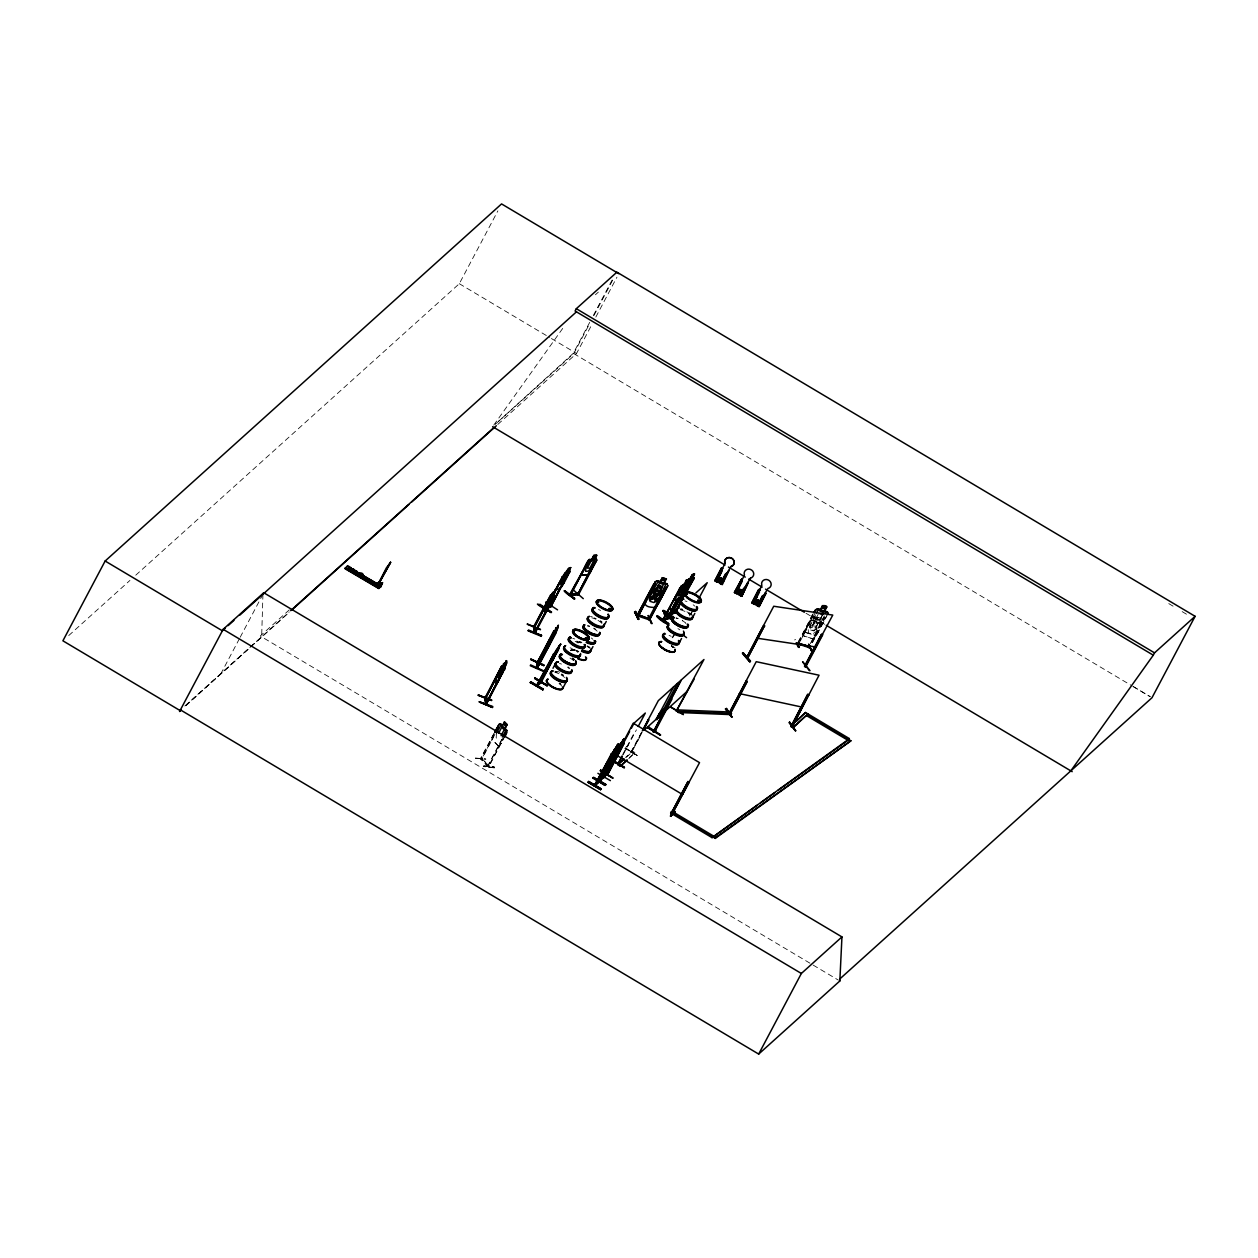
<?xml version="1.0" encoding="UTF-8"?>
<svg xmlns="http://www.w3.org/2000/svg" width="1258" height="1258" viewBox="0 0 1258 1258"><rect width="100%" height="100%" fill="white"/><g stroke="black" fill="none" stroke-linecap="round" stroke-linejoin="round"><path stroke-width="0.75" stroke-dasharray="5 3.75" d="M262.953 594.248L261.648 636.815L185.288 706.273M496.533 733.257L496.171 737.754L498.624 740.286M810.199 620.273L809.303 624.613L810.089 620.32M804.255 631.658C797.824 651.99 812.479 610.334 814.146 612.803M818.471 631.831L814.995 635.306L805.324 632.412L806.236 628.072M805.497 632.318L806.268 628.151M483.748 765.965L494.174 766.861L494.252 767.836M483.717 765.855L494.158 766.908M493.451 734.971L492.177 739.798L498.451 746.183L501.329 743.116L498.451 746.183M493.561 735.049L492.413 739.751L498.451 745.978M641.753 731.967L631.076 751.875L632.475 750.963M220.716 674.036L239.272 638.97M240.184 637.256L262.041 595.977M135.77 575.173L459.312 283.71L497.885 210.857M589.703 322.363L573.302 353.309L495.51 424.088M593.336 315.475L612.473 279.355M495.526 424.088L573.774 353.592L589.373 324.139M593.965 315.475L613.228 279.087M497.791 424.433L576.541 353.482L591.244 325.728M595.836 317.063L616.955 277.169M475.382 758.26L485.792 759.187M493.828 733.603L480.399 758.7L488.387 766.971L505.213 734.971M494.19 733.634L480.839 758.826L488.67 766.924L505.574 735.002M481.043 758.92L481.5 757.63M481.012 759.439L481.688 758.291C480.603 756.089 483.182 760.099 481.295 759.628L494.551 734.342M494.913 734.373L481.657 759.659M501.816 739.264L487.569 766.216L488.481 764.927M487.947 766.169L503.955 735.946M482.097 758.826L488.796 765.635L488.246 766.861M488.23 765.053L489.378 765.76L488.686 766.893M672.118 637.869L674.823 632.743M675.263 632.994L672.543 638.12L675.452 632.821M689.526 615.933L693.142 609.108M690.862 614.486L693.583 609.359M622.679 754.548L634.614 732.172M623.103 754.816L636.422 729.829M641.218 733.32L631.186 751.922M642.178 732.219L631.579 752.221L641.643 733.587M628.78 758.668L634.944 752.599L632.522 751.152L625.478 757.505M625.195 748.258L637.602 755.696L624.911 748.589L637.57 755.744L625.415 747.818M798.154 642.052L812.385 615.178M798.28 642.319L813.234 614.234M804.444 631.768L809.979 621.31L811.913 620.351M798.39 644.08L813.517 615.524M800.308 640.982L814.539 614.108M815.514 614.91L813.973 617.835L814.366 621.609L818.219 622.789L821.946 620.273L824.273 615.87M818.596 613.432L812.008 626.169L815.844 627.317L822.496 614.753M822.701 614.659L818.644 622.364L819.996 624.298L816.128 631.626L812.401 634.142L808.564 632.994L808.171 629.236L812.039 621.908L814.791 621.216L816.882 617.285L823.298 619.376L824.006 621.2M810.231 643.781L824.462 616.907M811.237 642.366L824.588 617.175M812.243 642.461L825.594 617.253M812.385 642.712L826.616 615.838M813.155 638.922L803.626 635.856L813.155 638.922L816.599 635.369L828.063 613.558M493.749 425.125L563.804 326.876M814.917 635.07L818.298 631.689M813.093 638.687L816.473 635.306M822.307 623.952L818.989 627.569L822.48 624.11M68.734 635.557L129.936 580.425M595.427 294.749L598.352 292.108M289.324 609.847L260.28 636.013L811.489 964.1M184.832 706.005L289.23 611.97M185.932 705.376L289.261 612.3M625.603 747.488L628.418 744.956M626.358 757.237L631.988 752.158L634.409 753.589M629.299 757.678L634.944 752.599M795.559 639.504L794.631 639.913M475.414 758.024L485.824 758.967M811.693 617.599L813.753 616.593L823.204 619.581L823.88 621.295M811.803 617.694L813.737 616.75M809.869 621.216L811.882 620.131L814.728 621.043M570.409 650.307L574.67 649.946M816.584 617.521L813.832 618.213L809.948 625.541L810.341 629.299L814.178 630.447L817.904 627.931L821.788 620.603L820.42 618.669M488.308 765.257L481.735 758.794M493.922 767.349L483.528 766.547M494.237 767.883L483.371 766.515M816.552 617.426L813.753 616.593M815.892 618.826L819.729 619.99M811.866 620.273L821.505 623.072L818.848 622.285M805.324 632.412L814.995 635.306M816.033 618.464L819.886 619.644M809.256 624.534L818.989 627.569M576.73 650.559L578.869 651.44M459.312 283.71L549.746 337.537M551.429 338.528L576.541 353.482M573.774 353.592L1131.744 685.704M1133.427 686.711L1150.284 696.743L1130.234 684.729M806.016 613.244L824.572 624.283M671.992 646.235L675.106 648.074M813.171 965.106L838.473 980.171M1168.776 603.604L1175.475 607.614M1182.158 611.624L1188.857 615.618M820.876 618.276L816.804 617.128M822.182 624.817L821.458 622.993M591.763 617.82A9.073 3.349 27.9 0 1 595.915 619.282M598.006 620.383A9.073 3.349 27.9 0 1 602.708 624.345M594.028 617.82A9.215 3.412 27.9 0 1 596.198 618.716M600.255 621.138A9.215 3.412 27.9 0 1 601.89 622.506M590.411 616.546A9.215 3.412 27.9 0 1 592.219 616.782M600.506 620.681A9.215 3.412 27.9 0 1 602.126 622.05M598.446 609.595A9.089 3.365 27.9 0 1 600.585 610.46M575.126 641.784A9.073 3.349 27.9 0 1 577.485 641.203M579.262 641.454A9.073 3.349 27.9 0 1 581.275 642.02M589.011 646.628A9.073 3.349 27.9 0 1 590.191 647.964M577.123 641.643A9.215 3.412 27.9 0 1 583.146 643.357M587.219 645.779A9.215 3.412 27.9 0 1 590.049 648.499M576.887 642.083A9.215 3.412 27.9 0 1 580.74 642.917M586.967 646.235A9.215 3.412 27.9 0 1 588.602 647.603M591.291 637.948A9.073 3.349 27.9 0 1 592.895 639.3M587.455 626.012A9.058 3.349 27.9 0 1 589.467 626.578M593.682 628.56A9.058 3.349 27.9 0 1 597.188 631.186M587.659 625.525A9.105 3.365 27.9 0 1 589.688 626.107M593.933 628.088A9.105 3.365 27.9 0 1 595.852 629.377M570.456 650.638A9.058 3.349 27.9 0 1 578.711 651.754M576.699 642.681A9.073 3.349 27.9 0 1 578.476 642.932M570.739 650.119A9.058 3.349 27.9 0 1 578.995 651.251M690.862 613.464A9.073 3.349 27.9 0 1 692.042 614.8M680.782 608.715A9.215 3.412 27.9 0 1 682.827 609.297M689.069 612.615A9.215 3.412 27.9 0 1 691.9 615.335M680.326 609.768A9.073 3.349 27.9 0 1 690.076 614.942M680.547 609.171A9.215 3.412 27.9 0 1 682.591 609.753M686.884 611.781A9.215 3.412 27.9 0 1 690.453 614.439M684.981 600.947A9.089 3.365 27.9 0 1 687.01 601.528M693.158 604.784A9.089 3.365 27.9 0 1 694.762 606.136M671.552 645.574A9.073 3.349 27.9 0 1 673.156 646.911M671.269 646.077A9.058 3.349 27.9 0 1 672.873 647.414M677.936 628.623A9.073 3.349 27.9 0 1 679.855 629.881M669.052 635.432A9.073 3.349 27.9 0 1 671.19 636.312M570.126 647.807A9.073 3.349 27.9 0 1 572.264 648.672M576.258 651.062A9.073 3.349 27.9 0 1 577.862 652.415M572.626 657.934A9.073 3.349 27.9 0 1 574.23 659.286M576.604 650.528A9.215 3.412 27.9 0 1 578.24 651.896M572.767 638.404A9.089 3.365 27.9 0 1 574.78 638.985M572.374 658.406A9.089 3.365 27.9 0 1 573.978 659.758M559.48 663.516A9.089 3.365 27.9 0 1 561.493 664.082M567.641 667.353A9.089 3.365 27.9 0 1 569.245 668.706M570 657.997A9.058 3.349 27.9 0 1 573.506 660.607M559.055 683.534A9.058 3.349 27.9 0 1 561.839 686.208M554.825 672.322A9.073 3.349 27.9 0 1 558.961 673.769M561.052 674.886A9.073 3.349 27.9 0 1 564.575 677.512M559.338 683.031A9.073 3.349 27.9 0 1 560.926 684.383M567.971 666.819A9.215 3.412 27.9 0 1 569.607 668.187M555.265 671.285A9.215 3.412 27.9 0 1 557.325 671.866M561.618 673.879A9.215 3.412 27.9 0 1 563.553 675.184M557.624 671.426A9.073 3.349 27.9 0 1 559.747 672.307M572.17 658.799A9.105 3.365 27.9 0 1 573.79 660.151M555.03 671.741A9.215 3.412 27.9 0 1 557.09 672.322M561.367 674.335A9.215 3.412 27.9 0 1 563.317 675.625M816.709 629.314L815.278 629.204L815.058 624.864C810.482 630.274 805.812 627.711 814.634 623.732C811.599 617.568 817.637 616.703 815.923 623.087C820.342 617.961 824.839 620.493 816.316 624.267L816.709 629.314M814.099 622.521L810.215 629.849L814.068 631.013L817.936 623.685L814.099 622.521M817.213 618.15L816.521 619.455L818.989 620.194L819.681 618.889L817.213 618.15M673.109 647.147L671.489 645.779A9.105 3.365 27.9 0 1 673.061 647.131M574.183 659.522L572.547 658.154A9.105 3.365 27.9 0 1 574.135 659.491M560.895 684.619L559.26 683.251A9.105 3.365 27.9 0 1 560.848 684.588M678.015 618.543A9.058 3.349 27.9 0 0 675.986 617.977A9.058 3.349 27.9 0 1 678.031 618.511M685.736 623.135A9.058 3.349 27.9 0 0 682.213 620.524A9.058 3.349 27.9 0 1 685.736 623.119"/><path stroke-width="1.5" d="M621.814 743.777L621.751 742.645M552.136 605.177C549.872 605.806 553.221 603.573 551.554 606.419L546.255 608.683M839.841 980.973L841.948 936.911L263.755 592.754L223.169 629.314L179.548 711.509L180.963 710.204M551.146 606.608L550.454 606.214L569.685 571.038M569.764 572.138L569.78 570.896L568.38 571.619L570.582 567.531L551.161 606.01L547.403 607.708M721.133 578.35L720.221 579.529L721.117 578.098M720.252 578.381L719.938 579.183M739.893 591.166L739.908 589.53L740.396 590.961M740.946 589.908L739.437 590.788L740.742 589.53M757.347 599.893C757.222 603.982 758.118 597.943 757.458 601.576M757.064 600.616C758.668 600.255 756.687 600.821 757.788 600.145M719.906 579.042L720.913 577.909L721.29 578.711M720.457 579.435L721.164 578.853M740.569 590.788C739.924 588.98 740.239 591.574 739.893 589.688M740.506 589.939L739.971 590.301M757.379 601.387L757.599 600.097M537.087 668.061L537.37 662.416M538.047 662.227L537.418 661.897M537.449 661.488L537.449 663.469L554.322 630.95L536.867 663.092M537.826 662.62L537.04 666.913M530.231 665.718L543.425 671.347M543.755 665.686L530.703 659.334L543.818 665.309M547.969 643.514L547.717 648.122L549.589 644.741M551.554 639.677L555.564 630.572L536.553 668.391L553.441 636.422M536.93 663.249L553.866 630.745M556.335 629.063L556.288 627.773L555.313 634.268L537.072 668.517M557.2 628.764L557.97 626.311L557.892 627.443M537.182 668.14L555.36 633.293L558.41 625.147L556.115 629.204M648.247 615.602L651.943 623.685L648.2 615.524M648.562 616.389L651.251 623.465M674.838 811.504L675.184 812.589L670.341 816.033C682.276 806.976 668.58 813.8 671.064 816.363M674.665 812.055L670.561 816.049M730.473 713.538L747.252 681.569L745.978 681.065L747.048 681.286L730.269 713.223M729.168 713.223L756.247 661.677L819.052 675.216L792.21 726.825L790.7 726.275L805.529 712.484L849.354 738.588L848.835 739.578M792.634 725.693L791.345 725.064L793.861 726.605L807.935 713.931L793.326 727.611L790.92 726.165L793.735 723.633M811.819 651.282L808.831 645.307M808.658 645.448L812.354 651.487M379.869 583.13L380.231 582.234M381.834 583.052C380.985 584.388 379.853 582.328 379.9 582.407M789.568 722.123L795.716 730.725M795.213 730.505L789.379 722.658M810.026 670.64L802.683 661.818M381.614 584.294L382.228 583.272M390.42 562.232L377.589 585.174L386.536 567.625L390.672 562.389L377.84 585.332L390.562 562.295M501.596 666.127L485.258 698.882L502.131 666.897L501.596 666.127L484.676 698.583L485.242 696.806L485.934 697.718M506.376 660.827L506.895 662.777L504.191 669.13L485.635 704.37L486.248 703.206M479.408 702.074L492.46 707.483L479.314 701.791L492.759 706.477L492.476 707.452M720.976 579.042L720.787 578.759M757.914 601.025L758.071 600.05M691.853 581.117L674.964 613.039L687.01 589.247M528.108 630.604L541.553 635.416L528.454 629.991M541.286 636.312L528.187 630.856M645.165 604.312L645.889 600.05L651.471 589.672M662.227 596.261L658.736 599.72L648.971 596.606L649.726 592.219M649.144 596.512L649.899 592.314M552.419 592.974L534.273 627.821L533.675 626.924M534.257 627.711L534.744 625.949M534.902 631.469L534.917 631.956M740.191 590.82L740.475 590.364M573.695 590.269L583.272 598.651M720.189 578.979L721.306 578.57M553.206 593.666L555.501 589.609L553.017 598.006L534.43 633.23L551.256 600.679L551.775 601.434L551.256 600.679M620.697 746.088L620.87 744.972L620.634 745.915M345.651 568.066L344.991 568.679L378.8 588.571L381.787 583.067M362.068 575.818L380.687 586.731L381.19 586.008L347.302 566.304M379.491 587.895L345.4 568.05L347.664 565.691L351.092 567.72L348.828 570.063L379.429 587.973L345.62 567.641L345.258 568.443L379.035 588.367L382.29 583.932L378.862 581.904L376.095 585.363M380.639 586.778L382.558 582.784L381.473 583.791M617.301 746.827L616.137 747.802L618.386 743.887M622.364 743.053L622.694 742.016L622.49 743.132M558.992 648.184L559.244 647.304M537.528 684.431L536.93 686.239L541.082 682.575L559.323 647.147L555.03 651.927L537.355 685.846M530.562 664.853L543.676 670.813M537.481 684.462L536.458 686.019L540.563 682.213L560.675 644.127L558.19 648.122L559.323 647.147M541.019 682.025L537.024 684.698M540.091 682.544L559.197 648.169M594.311 785.558L598.399 781.863L615.744 749.202L610.602 757.709L611.86 756.53M595.852 784.505L594.248 785.637L612.048 753.636L611.231 753.731M594.94 785.936L598.918 782.24M599.468 781.029L616.483 749.689L620.87 744.972L619.864 746.639M604.265 777.271L600.003 780.495M601.167 779.661L600.616 780.856M604.516 776.516L603.368 777.444L623.889 738.918L621.829 743.101M653.248 731.857L654.239 731.999L670.608 699.715L653.295 732.014L680.877 680.311L658.343 700.612L642.335 730.851M654.883 729.954L655.795 729.923L654.647 731.417M677.842 709.905L676.317 711.132L694.117 679.163M677.417 710.298L677.229 711.069M805.718 666.394L804.601 666.237C806.158 662.589 806.755 668.706 804.507 666.158L821.505 634.315L822.748 634.74L805.812 666.724L804.806 666.551L821.505 634.315M582.611 571.415C578.004 584.026 587.439 557.907 589.735 559.448M504.379 670.215L505.024 668.14L486.201 704.527L485.462 703.647M535.562 631.736L534.886 633.419L553.143 599.06L553.52 595.537M664.13 613.967L672.212 620.131M669.901 608.542L675.577 612.567M670.152 608.039L675.798 612.048M675.436 612.677L670.184 608.479M720.74 578.822L720.205 579.435M486.123 704.48L485.163 698.237L504.238 663.422L499.709 672.401L498.498 678.549L500.307 676.458M545.626 602.079L557.561 609.863M380.293 582.281L380.561 582.58M381.787 584.137L382.149 583.382M675.688 596.622L674.335 600.428L679.493 598.619M674.461 600.286L681.176 586.134L684.242 584.089L686.318 580.174M533.612 627.019L534.414 633.167L534.194 626.783M534.917 633.356L534.131 627.176M613.306 756.373L612.332 758.904L615.98 753.967M658.626 718.098C656.55 719.183 661.551 713.868 661.96 711.776L660.953 711.651L659.098 714.623L661.96 711.776M661.016 715.928L661.126 713.475L661.016 715.928L664.711 709.308L663.689 709.182L661.834 712.154L662.62 710.157L662.526 712.563L660.953 711.651M658.28 718.397L659.066 716.368L657.179 719.387L656.173 719.261L659.884 712.626L659.79 715.031M656.865 719.67L660.56 713.034M661.818 713.884L659.915 716.918L658.909 716.793L662.62 710.157M659.601 717.202L663.312 710.566M659.098 714.623L659.884 712.626M616.782 751.561C622.883 738.446 606.136 770.383 615.885 753.29C610.366 765.918 626.437 734.263 616.782 751.561L621.138 744.406L617.253 751.734M556.807 588.791C562.908 576.557 550.627 596.591 561.555 586.7L564.15 582.517L561.54 586.81M544.73 607.944L546.853 603.4L544.73 607.944L545.312 612.803L547.607 609.517L545.312 612.803M575.802 662.337A9.058 3.349 27.9 0 1 565.188 661.897L565.314 661.629M674.744 649.961A9.058 3.349 27.9 0 1 664.114 649.537L664.24 649.27A9.105 3.365 27.9 0 0 674.948 649.678A9.105 3.365 27.9 0 1 664.255 649.254A9.105 3.365 27.9 0 1 661.488 641.69M534.697 678.471L547.277 685.767L534.949 677.936M592.691 777.994L605.114 785.432L592.801 777.601M597.912 773.324L610.397 780.636M647.839 727.879L660.654 734.971L648.546 726.935M670.923 707.075L683.377 714.45M717.61 579.262L724.923 563.317A4.859 4.513 27 0 1 727.91 557.671A4.859 4.513 27 0 1 733.98 560.879A4.859 4.513 27 0 1 730.992 566.525L730.945 566.619A4.859 4.513 27 0 0 733.933 560.974A4.859 4.513 27 0 0 727.847 557.766A4.859 4.513 27 0 0 724.86 563.411L724.923 563.317M754.548 601.245L761.845 585.3A4.859 4.513 27 0 1 764.833 579.655A4.859 4.513 27 0 1 770.918 582.863A4.859 4.513 27 0 1 767.93 588.508L758.841 603.51L754.596 601.151M617.301 745.648L617.945 744.83M610.948 760.146L609.375 763.81L610.885 760.209M381.3 583.555L382.558 582.784M609.061 762.725C621.043 742.251 598.635 780.023 607.52 762.191M605.869 765.697L613.102 751.671L617.426 746.906M547.796 665.969L549.51 662.384L547.938 666.048L553.614 658.72L547.938 666.048M611.844 760.319L624.33 767.71L612.08 759.879L616.986 753.589M686.585 637.68L682.198 634.378M624.251 767.757L611.734 760.508M624.518 767.27L612.096 759.832M359.332 573.711C360.967 578.067 364.018 573.931 359.159 574.041M536.411 685.862L554.196 653.971L553.394 654.066M565.188 661.85L565.204 661.802A9.058 3.349 27.9 0 1 562.436 654.38M594.861 784.363L598.855 781.674M664.114 649.474L664.161 649.395A9.058 3.349 27.9 0 1 661.362 642.005M603.919 776.186L606.922 773.198M655.151 731.134L671.961 699.102M716.085 581.479L717.044 581.967L714.811 580.771L722.013 567.767M714.827 580.819L721.447 567.767M715.708 581.29L722.202 567.562M715.833 581.29L722.469 568.286M716.211 581.542L722.721 568.474M716.714 581.432L721.62 571.667M716.761 581.479L721.793 571.462M719.938 577.705L721.856 578.853L719.938 577.705L718.035 581.306L720.001 582.344L721.919 578.743M720.252 578.947L721.227 578.554M725.74 573.522L720.079 583.586L721.023 584.011L726.008 574.261M725.835 574.214L720.976 584.026M727.218 572.877L721.337 584.247L727.061 572.767M717.17 578.727L715.582 580.551L722.281 584.671L728.869 570.534L721.825 584.137M734.468 592.487L741.921 578.743L734.342 592.424L741.78 596.276L748.368 582.139L741.733 596.292M734.971 592.376L741.654 579.435M741.795 579.844L735.222 592.911L741.968 579.891M735.584 593.084L736.59 593.556L735.584 593.084L741.387 581.668M735.726 593.147L741.528 581.778M736.276 593.1L741.953 581.652M737.534 592.911L739.452 589.31L741.418 590.348L739.562 593.839M742.141 590.332L739.578 595.207L742.016 590.269M743.588 588.382L740.081 595.097M750.444 578.224L750.491 578.13A4.859 4.513 27 0 0 753.479 572.484A4.859 4.513 27 0 0 747.409 569.276A4.859 4.513 27 0 0 744.421 574.922L737.109 590.867L741.465 593.037M744.673 587.502L740.537 595.616L739.531 595.144M736.182 590.081L735.804 591.999L741.245 594.877L743.305 592.156L740.836 595.867L744.909 587.628M740.789 595.805L747.551 582.863M741.607 596.229L747.96 582.753L741.465 595.82M758.385 589.75L751.828 602.849L759.36 589.121L752.315 602.739M753.149 603.525L756.467 597.031C752.661 599.673 752.551 608.259 755.681 600.679L753.982 603.95M759.565 591.826L753.573 603.4L757.017 596.968M754.973 603.29L756.876 599.689L758.841 600.726L757.001 604.217M762.678 595.506L757.505 605.46L762.615 595.773M765.855 593.65L759.093 606.655L765.587 592.927M758.889 606.199L765.587 592.943M765.682 593.603L759.046 606.608L751.765 602.802M618.794 273.694L501.565 203.922L105.137 561.021L62.9 640.809L180.13 710.597M262.953 594.248L263.755 592.754M353.388 569.056L351.124 571.415L353.388 569.056L356.596 571.494M354.772 573.019L356.816 571.085M357.807 574.827L359.851 572.877C367.666 573.208 357.492 580.174 363.279 574.906M375.717 585.929L376.818 583.854M377.762 583.995L378.862 581.904M382.259 582.596L379.523 587.392L381.253 585.741L377.825 583.728M380.073 586.857L381.929 583.366M576.321 308.697L575.095 311.025L1153.287 655.182L1154.53 652.855L1195.1 616.31L616.907 272.153L576.321 308.697L1154.53 652.855M478.37 695.407L491.815 700.077L478.354 694.998M506.439 660.623L504.301 664.759L506.581 660.686L504.804 668.187M527.338 624.298L540.453 629.723M502.445 671.803L502.98 672.574L502.445 671.803L485.619 704.291L484.582 698.001M486.075 704.008L502.886 671.992M533.549 626.987L550.579 595.065L551.098 595.82L550.579 595.065M550.642 595.647L533.691 627.522M552.356 595.238L562.688 576.526L553.3 595.27M552.765 595.506L563.851 574.639L568.632 568.427L570.723 567.625M558.395 585.253L565.219 572.956M547.45 609.548L553.001 598.997M550.501 606.309L561.225 586.118M563.002 582.769L566.572 576.038M550.973 606.608L567.987 574.12M564.229 582.611L569.732 571.965M564.716 590.82L574.827 598.556C564.559 594.059 557.734 583.398 574.45 599.123M541.553 635.369L541.255 636.375M494.709 731.92L497.743 726.904L498.467 727.659L496.69 731.024M495.023 732.046L499.033 724.435L500.7 724.01L502.288 725.74M495.133 732.062L498.923 724.419L500.7 724.01M496.328 730.992L498.467 727.659M578.224 594.358L569.528 594.924L570.063 593.682L571.289 594.028M570.88 593.682L569.434 594.924L587.219 562.955L570.66 595.16M496.533 733.257L500.417 725.929L502.414 725.976M587.565 563.254L569.843 595.254L581.888 573.035M498.624 733.147L501.722 727.281L504.175 729.813L501.061 735.678M502.304 725.976L504.474 721.825L507.1 724.545L505.024 728.476L506.801 730.316L506.895 732.581L504.395 737.078L506.581 730.395M593.918 555.611L591.842 559.543L589.703 560.942L585.819 568.27L585.599 571.321L588.288 571.148L591.402 567.908L596.779 555.297L593.776 555.391L591.81 559.417M537.496 662.966L556.288 627.773M594.421 559.275L596.669 555.203L593.886 555.486M542.67 690.044L543.252 689.164L530.782 681.805L530.216 682.669M588.901 572.579L577.674 594.751L595.034 562.452M502.382 737.031L505.48 731.181L504.867 728.508L507.1 724.545M577.595 594.72L594.578 562.798M591.26 570.975L588.099 574.843L596.748 560.329L596.465 559.008L589.719 559.574M536.694 685.594L553.772 653.72M556.146 650.229L560.675 644.127M548.913 665.12L559.307 645.496M540.138 682.591L557.892 650.543L557.074 650.638M553.001 668.281L554.92 664.601M562.861 688.173L566.603 681.097M591.024 650.213L592.974 646.565M604.312 625.116L606.262 621.452M638.577 619.439L635.526 611.498L638.577 619.439L634.519 611.875L638.514 619.282M649.6 619.942L636.941 615.712L653.846 583.791L654.978 584.152L638.199 616.326L636.925 615.917L655.324 581.762C653.657 591.59 633.246 607.237 654.726 607.457L658.217 603.997L667.809 585.709L667.039 583.791L664.145 583.02L666.426 579.01L662.337 577.862L660.293 581.856L657.525 582.517L653.641 589.845L654.066 593.634L657.95 594.877L661.692 592.392L665.576 585.064L664.177 583.099M638.812 615.162L637.429 614.502L648.641 618.669L638.529 614.785L636.91 615.649M638.105 616.357L651.424 590.883M660.151 590.773L661.519 592.722L657.651 600.05L653.908 602.551L650.04 601.34L649.631 597.55L653.515 590.222L656.283 589.562L658.28 585.457L662.479 586.841L660.387 590.757M667.809 585.709L649.38 619.942C645.779 618.087 652.32 618.401 649.112 618.496M665.105 587.376L648.247 619.549L649.097 618.464M650.056 618.763L648.09 619.219M649.474 619.911L666.363 587.989L665.23 587.628M657.415 615.665C655.119 616.955 667.982 626.075 668.721 623.669L657.399 615.665M669.806 616.813L662.479 620.147L664.271 619.062M662.604 620.1L680.091 588.052L663.186 619.974M680.091 588.052L662.903 620.477L669.287 617.678M676.631 599.61L669.225 614.47M669.177 614.502L670.262 613.684M677.92 598.21L668.957 615.02L674.933 611.954M685.626 583.696L688.786 579.152L687.214 580.693M685.752 583.791L687.654 580.378L685.641 582.124L686.962 581.683M678.518 598.006L669.083 615.02L674.886 613.055M679.194 598.053L668.454 618.228L669.523 617.316M686.947 583.366L692.356 574.733L694.542 573.994L675.043 612.536M686.019 586.086L669.02 618.559M685.421 593.084L693.929 578.586L693.756 577.375L692.199 577.988L694.432 573.915L692.23 574.639L690.28 578.649L688.629 579.183M686.491 585.929L689.588 580.064L691.633 579.388L687.749 586.715L685.704 587.392M663.108 620.461L669.571 618.386L687.874 584.026M668.706 623.685L657.053 616.231M675.766 611.938L674.461 612.693M675.562 612.835L680.012 604.438M684.462 596.04L693.929 578.586M588.099 782.256L600.553 789.631L588.068 782.303L588.634 781.454L601.088 788.829L600.506 789.709M593.682 777.318L606.136 784.693L593.446 777.523M600.789 770.022L600.318 770.792L612.866 778.073L600.758 770.053M594.751 785.244L611.608 753.369M594.877 785.888L614.266 749.847M595.805 784.347L595.191 785.511M614.077 749.878L618.637 743.793L598.415 782.507L617.175 747.85M617.269 745.066L608.935 760.854L612.552 755.901M597.975 782.256L615.351 750.554M611.215 760.587L600.16 781.092L619.518 744.972L612.772 757.3M617.725 748.07L622.191 741.937L620.524 743.635M619.188 746.214L623.889 738.918M619.864 745.947L623.339 740.034M622.568 743.038L604.013 777.696M699.212 597.817L707.216 582.706L695.957 592.848M604.862 776.233L603.415 777.413M605.821 774.614L607.142 775.384L624.11 743.258L622.993 742.597L605.947 774.645L633.246 723.208L699.527 762.647L672.039 814.052L689.258 782.051L687.984 781.517L671.174 813.549L687.984 781.517M609.061 769.471L616.294 755.806M621.735 745.554L623.543 742.141M607.551 773.356L606.875 774.503L607.079 773.072M608.416 771.626L616.546 756.247M621.971 745.994L629.613 731.59M631.39 728.225L634.048 723.177L645.323 713.034L638.199 726.479M608.589 771.437L616.735 756.074M624.11 743.258L607.205 775.384M679.587 642.146L681.537 638.498M692.875 617.049L694.825 613.401M618.118 764.581L618.228 762.851L617.977 764.518M621.955 756.089L617.725 764.078M622.395 756.341L617.914 764.848L620.32 766.279L627.365 759.942M716.242 579.23L717.846 577.406L716.289 580.394L721.746 583.256L723.79 580.551L721.274 584.199M620.32 766.279L626.484 760.209M643.027 729.907L648.452 719.655L643.467 730.159M643.09 730.505L648.892 719.922M648.562 726.935L647.744 728.02M673.517 686.947L656.629 718.853L644.206 730.049M661.394 713.695L677.402 683.456M653.83 732.235L681.427 679.807L703.961 659.506L676.332 711.053M670.829 707.216L683.283 714.591M678.298 712.484L678.833 711.478L731.48 713.632L730.945 714.623L678.298 712.484L676.615 710.864M753.904 601.057L754.281 599.138L752.771 603.274M749.579 661.614L750.507 661.095C727.203 635.463 764.675 678.99 742.424 653.484M743.368 652.933L750.145 661.755M747.394 656.707C749.359 657.368 746.717 654.789 747.739 658.013L764.471 625.776L763.48 625.635L746.702 657.824L747.944 658.044M747.991 656.44L746.827 657.84L747.818 657.981M764.471 625.776L747.692 657.714M757.395 805.104L712.059 837.655L670.64 812.998L671.992 811.268L715.786 837.388L850.911 740.789L807.117 714.67L806.598 715.66L848.018 740.317L849.354 738.588M726.369 708.49L731.999 717.06L726.448 708.458L725.473 708.977L731.999 717.06M728.964 712.956C729.577 711.069 732.36 711.965 729.986 713.129M730.867 712.327L729.782 712.059L746.183 681.333M797.446 644.033L798.154 642.901L797.32 644.002M815.624 609.721L814.068 612.803L815.624 609.721L817.716 608.793L820.53 609.658L822.575 605.648C832.969 605.098 819.54 611.608 827.339 611.734L828.063 613.558L827.166 611.765M799.019 642.917L798.657 644.379L799.097 643.546L808.878 646.533L798.972 643.294M797.541 644.065L799.144 643.168M816.3 613.432L817.842 610.507L820.609 609.831L822.575 605.648M799.066 647.32L797.808 643.923M796.141 642.838L798.358 647.304L799.412 646.848M822.213 615.241L823.77 612.316L819.917 611.136M809.083 645.967L810.152 646.298L809.617 647.791C806.551 647.524 810.309 644.835 810.215 646.581M808.438 647.367L809.161 645.952M810.026 646.219L809.429 647.414L810.199 646.329M712.059 837.655L848.537 739.327M850.911 740.789L715.267 838.394L712.893 836.916L713.412 835.925M811.646 651.345L809.004 644.788M805.041 666.614L806.378 665.529M715.267 838.394L715.786 837.388M809.397 670.624L802.62 661.787M792.21 726.857L808.784 694.605L807.715 694.385L790.905 726.542L791.801 725.473M807.715 694.385L791.172 726.637M790.842 726.275L792.619 725.379M793.326 727.611L793.861 726.605M795.04 730.646L789.521 722.045M805.529 712.484L796.55 721.101M180.492 709.921L758.684 1054.078L801.362 973.472L841.948 936.911M1195.1 616.31L1151.982 697.75L839.982 978.803M574.277 631.091L574.183 631.705M597.833 602.315C599.484 601.434 596.732 601.733 598.053 601.371M597.692 601.623L598.604 602.173L597.849 601.544M585.222 638.105L586.181 637.806M586.527 638.388L585.819 637.995L586.747 637.979M587.124 638.199L586.417 639.048M609.328 608.746L609.878 609.548M611.011 608.935L611.341 610.02L609.737 609.674M686.506 593.257C687.78 595.6 684.839 592.691 686.962 593.713M687.057 594.216L686.443 593.273M698.096 601.072L698.174 600.286L697.986 601.104M699.055 600.852L699.055 601.261M600.333 770.777L612.882 778.026M612.504 760.791L615.052 756.467L612.63 760.87M797.132 643.703L798.248 644.002M808.312 647.099L809.665 647.477M530.278 682.575L542.89 689.84L530.499 682.323M530.734 681.883L543.236 689.18M601.088 788.845L588.634 781.47M647.996 727.784L660.308 735.254M730.992 566.525L721.903 581.526L717.658 579.167M741.418 593.131L750.491 578.13M554.574 656.236L550.988 661.205L557.231 649.411M617.93 751.105L614.329 756.058M662.526 712.563L664.711 709.308M661.268 711.368L658.925 715.11L659.617 715.519M664.02 708.899L661.661 712.641L662.353 713.05M544.085 665.042L530.97 659.066M543.818 665.529L530.672 659.396M379.57 587.596L345.258 568.301M380.388 587.046L381.19 586.008M496.501 683.943L495.841 678.943L496.501 683.943L498.655 680.672M539.226 605.035L539.902 604.249L551.586 612.111C540.767 608.416 526.253 595.694 551.271 612.63L539.289 604.956M680.374 594.987L685.516 593.289L688.22 589.043M536.899 662.589L536.506 668.297M536.521 667.841L537.795 666.976M656.707 616.42L668.014 624.44M662.809 610.901L672.7 617.93C657.918 609.705 661.268 606.513 673.345 617.222M663.108 610.79L672.999 617.898M540.437 629.314L527.306 623.952M1070.825 770.855L1153.287 655.182M617.175 749.045L618.574 747.11M478.417 695.249L491.548 700.533L478.323 695.045M551.491 640.621L549.888 642.822L551.759 636.957L556.256 629.267M564.905 579.907L560.439 584.31L568.632 568.427M348.953 567.342L381.08 586.228M688.849 586.354L686.097 589.86L684.053 590.537M579.089 593.493L577.847 593.21L578.853 593.194M549.133 605.334L547.356 607.441L548.661 601.34L553.363 593.729M555.564 628.607L556.429 627.836M750.397 661.142L743.274 652.981M654.726 607.457L658.06 603.84M731.37 716.887L725.489 708.962M349.048 569.654L351.092 567.72M382.29 583.932L378.705 582.061M559.181 645.936L560.565 644.3M558.489 647.241L559.291 646.47M556.539 650.732L557.781 649.537M552.655 658.06L553.897 656.865M684.242 584.199L682.449 585.882L677.999 595.977L680.043 595.301L682.811 591.795L688.503 579.451L686.192 580.19M540.578 681.757L537.496 685.107M617.112 745.066L618.637 743.793M624.031 738.996L622.521 740.176M616.436 746.906L617.253 746.151M621.829 742.094L622.647 741.339M619.471 745.082L622.82 742.094M671.049 699.967L670.231 700.061M605.837 765.462L608.966 762.552M612.332 759.911L614.486 757.819M603.809 776.422L603.117 776.013L607.362 772.113M607.724 773.922L606.435 773.403L607.645 774.551M598.415 781.422L595.349 784.772M600.758 779.284L604.249 776.878M655.717 729.892L655.418 730.206M671.237 813.297L672.48 813.989M225.276 628.198L222.383 630.808L105.137 561.021M228.17 625.588L233.972 620.367M239.775 615.146L576.447 311.842M290.677 610.665L493.985 427.516M292.171 609.658L408.834 504.568M411.759 501.942L496.344 425.739M619.832 744.94L620.666 744.201M660.324 715.519L661.362 715.629M661.661 714.324L663.988 712.232M664.523 711.729L687.057 691.428M612.536 760.697L609.344 763.559L612.677 760.775M618.433 763.842L624.078 758.778M619.313 763.575L623.543 759.769M670.64 812.998L671.457 812.259M758.684 1054.078L839.888 980.925M635.4 611.514L638.844 618.763M637.885 619.188L635.164 612.159M588.257 561.052L589.813 559.668M553.268 593.477L553.253 592.188L534.115 627.113M604.044 775.761L599.689 780.872M503.294 663.972L504.301 663.265L504.945 668.234M760.571 802.824L774.881 792.603M778.057 790.323L848.018 740.317M809.79 647.823L797.368 643.734M815.782 609.894L817.716 608.951L827.214 611.844M598.478 602.44L597.566 601.576M609.234 608.432L609.548 609.297M611.325 609.831L610.79 608.809M573.758 630.871L574.419 631.359M586.039 638.828L587.486 638.482M697.797 600.365L698.945 601.906M699.558 601.324L697.86 600.428M655.324 581.762L657.352 580.709L660.261 581.778L662.274 577.689L666.426 579.01M655.434 581.856L657.352 580.85L666.96 583.979M568.758 568.616L570.582 567.783M569.905 568.585L568.034 570.424L569.214 569.89M565.298 573.161L569.78 570.896M563.081 576.793L562.137 576.762M548.236 607.142L551.334 605.743M693.693 574.937L691.68 576.667L693.001 576.243M688.755 579.262L693.787 577.595M686.129 582.611L686.522 582.894M687.78 584.105L687.717 582.816L686.428 583.366M687.843 582.894L681.176 586.134M680.484 588.335L679.477 588.257M680.374 594.751L685.547 593.178M674.335 600.192L679.367 598.525M675.326 612.221L669.743 613.668M671.033 613.935L675.169 612.552M668.894 617.395L664.098 619.392M760.398 590.206L759.282 590.285L752.646 603.274L754.029 603.934M765.399 593.131L758.951 605.916L760.728 602.535L758.668 605.24L753.227 602.378L753.605 600.459M740.034 591.213L740.742 589.515M698.394 600.349L698.111 601.23L699.935 601.513M698.85 601.182L699.652 601.387M610.79 609.737L610.193 608.495M587.203 638.797C584.137 635.982 586.81 641.391 587.392 638.466M581.463 575.158L588.099 574.717L581.322 575.283M577.689 593.587L570.047 593.76M578.035 593.886L570.849 594.043M746.654 657.525L773.733 606.246L832.765 615.068L805.403 666.268M672.967 812.998L671.819 812.354M684.415 711.179L690.265 711.415M713.663 712.374L721.463 712.688M578.57 593.131L578.491 594.751L570.016 595.254M578.004 594.326L577.831 594.751M757.096 605.585L757.961 605.994L762.946 596.245L757.835 605.994M686.632 593.886L685.924 593.682M699.542 601.859L698.646 601.591M609.297 608.495L611.121 609.171M610.995 609.91L610.083 609.643M586.134 638.246L586.228 638.938M763.716 625.918L764.722 626.075M756.844 638.168L815.86 646.989M671.725 812.055L673.014 812.762M808.469 647.131L810.231 646.628M648.845 618.118L649.82 618.417M807.919 694.652L808.988 694.888M789.175 722.721L795.701 730.788M739.358 693.583L802.148 707.122M747.629 656.77L746.466 657.541L747.378 657.604M698.945 601.576L699.951 601.654L699.338 600.742M819.964 613.841L822.701 614.659M822.622 605.727L826.742 606.985L824.462 610.995L825.83 612.945M662.258 586.92L658.28 585.457M663.799 593.446L663.045 591.527L653.374 588.508L651.314 589.499L653.405 588.728L656.314 589.64M660.183 590.851L662.95 591.716M655.104 584.42L653.846 583.791M649.112 596.434L658.673 599.468M638.545 614.832L637.114 615.995M497.728 674.398L495.919 679.068M485.965 702.829L485.698 698.048M479.314 701.791L492.46 707.122M553.253 592.188L553.756 597.11M553.834 597.015L553.174 599.075M534.776 631.689L534.65 626.971M558.269 627.05L555.313 634.268M672.071 814.036L671.206 813.517M737.345 589.027L735.332 592.895M716.966 579.073L722.406 581.935M736.465 590.678L741.921 593.556M610.633 608.652L610.838 608.793M610.224 608.762L610.712 609.045M610.146 609.548L609.532 609.139M348.702 567.468L381.08 586.354M348.56 567.72L380.812 586.621M348.56 567.861L358.734 573.79M348.293 568.097L380.419 586.999M534.949 677.936L547.387 685.343M534.713 678.408L547.151 685.846M622.836 742.723L623.968 743.399M607.205 775.18L606.089 774.503L600.349 779.677M588.272 782.099L600.742 789.489M492.633 426.698L725.064 565.046M728.429 567.059L745.302 577.092M748.667 579.105L762.159 587.14M765.54 589.153L804.334 612.237M826.254 625.289L1072.178 771.673M807.416 714.921L827.292 726.762M830.61 728.728L845.518 737.613M659.915 716.918L658.39 715.944L656.487 718.978L657.179 719.387M617.647 747.881L616.467 749.674M616.357 755.115L682.638 794.569M671.174 812.008L712.893 836.916M223.169 629.314L801.362 973.472M670.168 608.463L675.813 612.473M672.59 619.502L664.098 613.448L672.59 620.005M564.323 590.867L574.481 599.233M731.48 713.632L729.797 712.012L677.15 709.874L678.833 711.478M504.379 722.045L506.832 724.577M500.558 724.168L506.691 730.411M610.932 608.935L611.404 609.894M808.595 644.08L812.338 651.565M796.691 642.948L799.066 647.508M486.17 703.033L485.242 697.86M578.491 594.688L596.622 560.392L596.355 559.15M506.408 663.155L506.219 661.897L505.716 664.46M555.124 590.804L555.281 592.046M554.432 592.109L554.589 593.351M544.793 607.866L545.453 612.866M693.661 577.516L693.708 578.57M603.384 625.556A9.073 3.349 27.9 0 1 593.776 625.713A9.073 3.349 27.9 0 1 588.587 617.694M603.793 625.1A9.215 3.412 27.9 0 1 595.097 625.776A9.215 3.412 27.9 0 1 587.785 617.568M599.437 632.994A9.058 3.349 27.9 0 1 589.845 633.136A9.058 3.349 27.9 0 1 584.656 625.147M599.736 632.412A9.058 3.349 27.9 0 1 591.213 633.089A9.058 3.349 27.9 0 1 584.011 625.053A9.058 3.349 27.9 0 0 591.213 633.089A9.058 3.349 27.9 0 0 599.72 632.444M599.673 632.648A9.105 3.365 27.9 0 1 590.033 632.79A9.105 3.365 27.9 0 1 584.813 624.754M608.447 616.294A9.215 3.412 27.9 0 1 597.644 615.854A9.215 3.412 27.9 0 1 594.845 608.18M604.17 624.078A9.073 3.349 27.9 0 1 594.562 624.235A9.073 3.349 27.9 0 1 589.373 616.216M608.054 616.75A9.073 3.349 27.9 0 1 598.446 616.907A9.073 3.349 27.9 0 1 593.241 608.888M604.029 624.644A9.215 3.412 27.9 0 1 594.263 624.786A9.215 3.412 27.9 0 1 588.98 616.656M607.991 614.596A9.215 3.412 27.9 0 1 604.846 618.118A9.215 3.412 27.9 0 1 593.855 612.269A9.215 3.412 27.9 0 1 595.081 607.74M608.149 614.061A9.073 3.349 27.9 0 1 600.286 615.948A9.073 3.349 27.9 0 1 594.028 607.41M590.505 650.197A9.215 3.412 27.9 0 1 581.809 650.873M590.096 650.653A9.073 3.349 27.9 0 1 581.542 651.329M586.432 657.541A9.058 3.349 27.9 0 1 577.894 658.217M599.17 634.787A9.058 3.349 27.9 0 1 588.414 633.324A9.058 3.349 27.9 0 1 584.262 625.902M585.489 656.818A9.058 3.349 27.9 0 1 577.642 658.705M599.468 634.346A9.105 3.365 27.9 0 1 588.65 632.868A9.105 3.365 27.9 0 1 584.467 625.415M595.16 641.391A9.215 3.412 27.9 0 1 586.48 642.067M590.883 649.191A9.073 3.349 27.9 0 1 582.328 649.867M594.075 640.636A9.073 3.349 27.9 0 1 586.212 642.524M590.741 649.741A9.215 3.412 27.9 0 1 582.045 650.433M595.396 640.935A9.215 3.412 27.9 0 1 586.715 641.627M595.679 641.407A9.073 3.349 27.9 0 1 586.999 641.061M691.947 617.489A9.073 3.349 27.9 0 1 682.339 617.647A9.073 3.349 27.9 0 1 677.15 609.627M692.356 617.033A9.215 3.412 27.9 0 1 682.591 617.175A9.215 3.412 27.9 0 1 677.307 609.045M688 624.927A9.058 3.349 27.9 0 1 678.408 625.069A9.058 3.349 27.9 0 1 673.219 617.08M688.283 624.377A9.058 3.349 27.9 0 1 678.691 624.518A9.058 3.349 27.9 0 1 673.517 616.53A9.105 3.365 27.9 0 0 678.581 624.739A9.105 3.365 27.9 0 0 688.236 624.597M696.319 606.985A9.215 3.412 27.9 0 1 688.33 608.903A9.215 3.412 27.9 0 1 681.978 600.239M692.733 616.027A9.073 3.349 27.9 0 1 684.179 616.703A9.073 3.349 27.9 0 1 676.977 608.605M677.92 608.149A9.073 3.349 27.9 0 1 679.336 608.039M696.617 608.683A9.073 3.349 27.9 0 1 688.063 609.359A9.073 3.349 27.9 0 1 680.861 601.277M692.592 616.577A9.215 3.412 27.9 0 1 682.827 616.719A9.215 3.412 27.9 0 1 677.543 608.589M696.555 606.529A9.215 3.412 27.9 0 1 688.566 608.463A9.215 3.412 27.9 0 1 682.213 599.783M697.388 607.221A9.073 3.349 27.9 0 1 686.758 606.781A9.073 3.349 27.9 0 1 683.99 599.233M678.66 642.586A9.073 3.349 27.9 0 1 669.052 642.744A9.073 3.349 27.9 0 1 663.862 634.724M678.361 640.888A9.215 3.412 27.9 0 1 675.216 644.411A9.215 3.412 27.9 0 1 664.224 638.561A9.215 3.412 27.9 0 1 665.451 634.032M674.996 649.474A9.058 3.349 27.9 0 1 664.381 649.049A9.058 3.349 27.9 0 1 661.629 641.517M664.271 649.238A9.105 3.365 27.9 0 1 661.504 641.674M687.198 624.015A9.105 3.365 27.9 0 1 679.304 625.918A9.105 3.365 27.9 0 1 673.03 617.348M683.723 633.324A9.215 3.412 27.9 0 1 673.958 633.466A9.215 3.412 27.9 0 1 668.674 625.336M679.446 641.124A9.073 3.349 27.9 0 1 669.838 641.265A9.073 3.349 27.9 0 1 664.633 633.261M683.456 634.818A9.073 3.349 27.9 0 1 672.684 633.356A9.073 3.349 27.9 0 1 668.517 625.918M678.612 640.432A9.215 3.412 27.9 0 1 670.608 642.366A9.215 3.412 27.9 0 1 664.255 633.686M683.959 632.868A9.215 3.412 27.9 0 1 674.194 633.026A9.215 3.412 27.9 0 1 668.926 624.88M683.424 631.091A9.073 3.349 27.9 0 1 676.615 633.466A9.073 3.349 27.9 0 1 668.36 624.911M579.734 654.962A9.073 3.349 27.9 0 1 571.179 655.638A9.073 3.349 27.9 0 1 563.977 647.556M580.127 654.49A9.215 3.412 27.9 0 1 570.361 654.647A9.215 3.412 27.9 0 1 565.094 646.502M584.105 644.442A9.215 3.412 27.9 0 1 580.96 647.964A9.215 3.412 27.9 0 1 569.953 642.13A9.215 3.412 27.9 0 1 571.179 637.586M580.52 653.484A9.073 3.349 27.9 0 1 570.896 653.625A9.073 3.349 27.9 0 1 565.707 645.621M584.388 646.156A9.073 3.349 27.9 0 1 573.758 645.716A9.073 3.349 27.9 0 1 570.99 638.183M580.52 655.088A9.215 3.412 27.9 0 1 569.559 653.594A9.215 3.412 27.9 0 1 565.329 646.046M585.033 645.228A9.215 3.412 27.9 0 1 575.268 645.385A9.215 3.412 27.9 0 1 570 637.24M585.174 644.678A9.073 3.349 27.9 0 1 575.566 644.819A9.073 3.349 27.9 0 1 570.377 636.815M566.587 681.097A9.073 3.349 27.9 0 1 555.8 679.619A9.073 3.349 27.9 0 1 551.633 672.197M566.839 679.587A9.215 3.412 27.9 0 1 557.074 679.745A9.215 3.412 27.9 0 1 551.806 671.599M562.515 687.434A9.058 3.349 27.9 0 1 552.922 687.576A9.058 3.349 27.9 0 1 547.749 679.587M562.924 687.969A9.058 3.349 27.9 0 1 552.152 686.506A9.058 3.349 27.9 0 1 548.001 679.1M575.393 663.123A9.058 3.349 27.9 0 1 565.801 663.265A9.058 3.349 27.9 0 1 560.612 655.276M562.719 687.151A9.105 3.365 27.9 0 1 553.08 687.308A9.105 3.365 27.9 0 1 547.859 679.257M575.677 662.699A9.105 3.365 27.9 0 1 564.984 662.274A9.105 3.365 27.9 0 1 562.216 654.695M571.509 670.781A9.215 3.412 27.9 0 1 561.744 670.939A9.215 3.412 27.9 0 1 556.461 662.793M566.54 677.354A9.073 3.349 27.9 0 1 558.678 679.257A9.073 3.349 27.9 0 1 552.419 670.718M571.101 671.253A9.073 3.349 27.9 0 1 562.562 671.929A9.073 3.349 27.9 0 1 555.36 663.847M566.383 677.905A9.215 3.412 27.9 0 1 563.238 681.427A9.215 3.412 27.9 0 1 552.246 675.577A9.215 3.412 27.9 0 1 553.473 671.033M571.745 670.341A9.215 3.412 27.9 0 1 560.926 669.901A9.215 3.412 27.9 0 1 558.127 662.227M571.887 669.775A9.073 3.349 27.9 0 1 561.241 669.35A9.073 3.349 27.9 0 1 558.489 661.802M656.44 601.434L655.041 601.434L654.758 596.921C649.914 602.283 645.637 599.657 654.333 595.789C651.251 589.53 657.336 588.744 655.622 595.16C660.057 590.049 664.601 592.644 656.031 596.355L656.44 601.434M550.013 639.033L548.048 643.656L550.013 639.033M503.75 666.127L499.866 673.455L500.149 675.404L504.033 668.077L503.75 666.127M552.655 595.034L548.787 602.378L549.023 604.296L552.891 596.968L552.655 595.034M565.974 573.852L562.106 581.18L563.93 580.347L567.814 573.019L565.974 573.852M504.584 723.161L503.892 724.466L505.464 726.102L506.156 724.781L504.584 723.161M591.15 560.848L587.266 568.176L589.955 568.003L593.839 560.675L591.15 560.848M594.059 556.24L593.351 557.546L595.789 556.13L594.059 556.24M655.591 590.867L651.707 598.195L655.575 599.406L659.459 592.078L655.591 590.867M659.601 583.177L655.732 590.505L659.601 591.732L663.485 584.404L659.601 583.177M658.705 586.511L658.013 587.816L660.497 588.587L661.189 587.282L658.705 586.511M662.73 578.806L662.038 580.127L664.523 580.913L665.215 579.608L662.73 578.806M683.55 585.505L679.666 592.848L681.71 592.156L685.594 584.828L683.55 585.505M617.867 748.431L613.998 755.759L619.172 747.268L617.867 748.431M823.031 606.765L822.339 608.07L824.808 608.825L825.5 607.52L823.031 606.765M682.182 594.484L679.477 598.729L682.182 594.484M620.681 745.145L620.681 745.145M504.851 734.263L505.574 735.002L504.851 734.263M815.294 612.174L814.162 611.828L815.294 612.174M598.588 604.846A9.058 3.349 27.9 0 0 612.442 609.69A9.058 3.349 27.9 0 0 603.132 600.758A9.058 3.349 27.9 0 0 598.588 604.846M598.195 605.601A9.058 3.349 27.9 0 0 612.048 610.46A9.058 3.349 27.9 0 0 602.739 601.513A9.058 3.349 27.9 0 0 598.195 605.601M598.399 605.161A9.105 3.365 27.9 0 0 612.332 610.036A9.105 3.365 27.9 0 0 602.959 601.041A9.105 3.365 27.9 0 0 598.399 605.161M687.151 596.779A9.058 3.349 27.9 0 0 701.005 601.623A9.058 3.349 27.9 0 0 691.696 592.691A9.058 3.349 27.9 0 0 687.151 596.779M686.758 597.55A9.058 3.349 27.9 0 0 700.612 602.393A9.058 3.349 27.9 0 0 691.302 593.446A9.058 3.349 27.9 0 0 686.758 597.55M686.962 597.094A9.105 3.365 27.9 0 0 700.895 601.969A9.105 3.365 27.9 0 0 691.523 592.974A9.105 3.365 27.9 0 0 686.962 597.094M676.977 625.257A9.058 3.349 27.9 0 0 687.591 625.682A9.058 3.349 27.9 0 1 676.993 625.226A9.058 3.349 27.9 0 1 674.225 617.725A9.058 3.349 27.9 0 0 676.993 625.226M574.937 634.252A9.058 3.349 27.9 0 0 588.791 639.095A9.058 3.349 27.9 0 0 579.482 630.148A9.105 3.365 27.9 0 0 574.89 634.268A9.105 3.365 27.9 0 0 588.823 639.143A9.105 3.365 27.9 0 0 579.466 630.148A9.058 3.349 27.9 0 0 574.937 634.252M567.547 662.494A9.058 3.349 27.9 0 0 575.393 660.592A9.058 3.349 27.9 0 1 567.531 662.526A9.058 3.349 27.9 0 1 561.288 654.003A9.058 3.349 27.9 0 0 567.547 662.494M574.529 635.007A9.058 3.349 27.9 0 0 588.382 639.85A9.058 3.349 27.9 0 0 579.073 630.918A9.058 3.349 27.9 0 0 574.529 635.007M574.749 634.535A9.105 3.365 27.9 0 0 588.681 639.41A9.105 3.365 27.9 0 0 579.325 630.415A9.105 3.365 27.9 0 0 574.749 634.535"/></g></svg>
